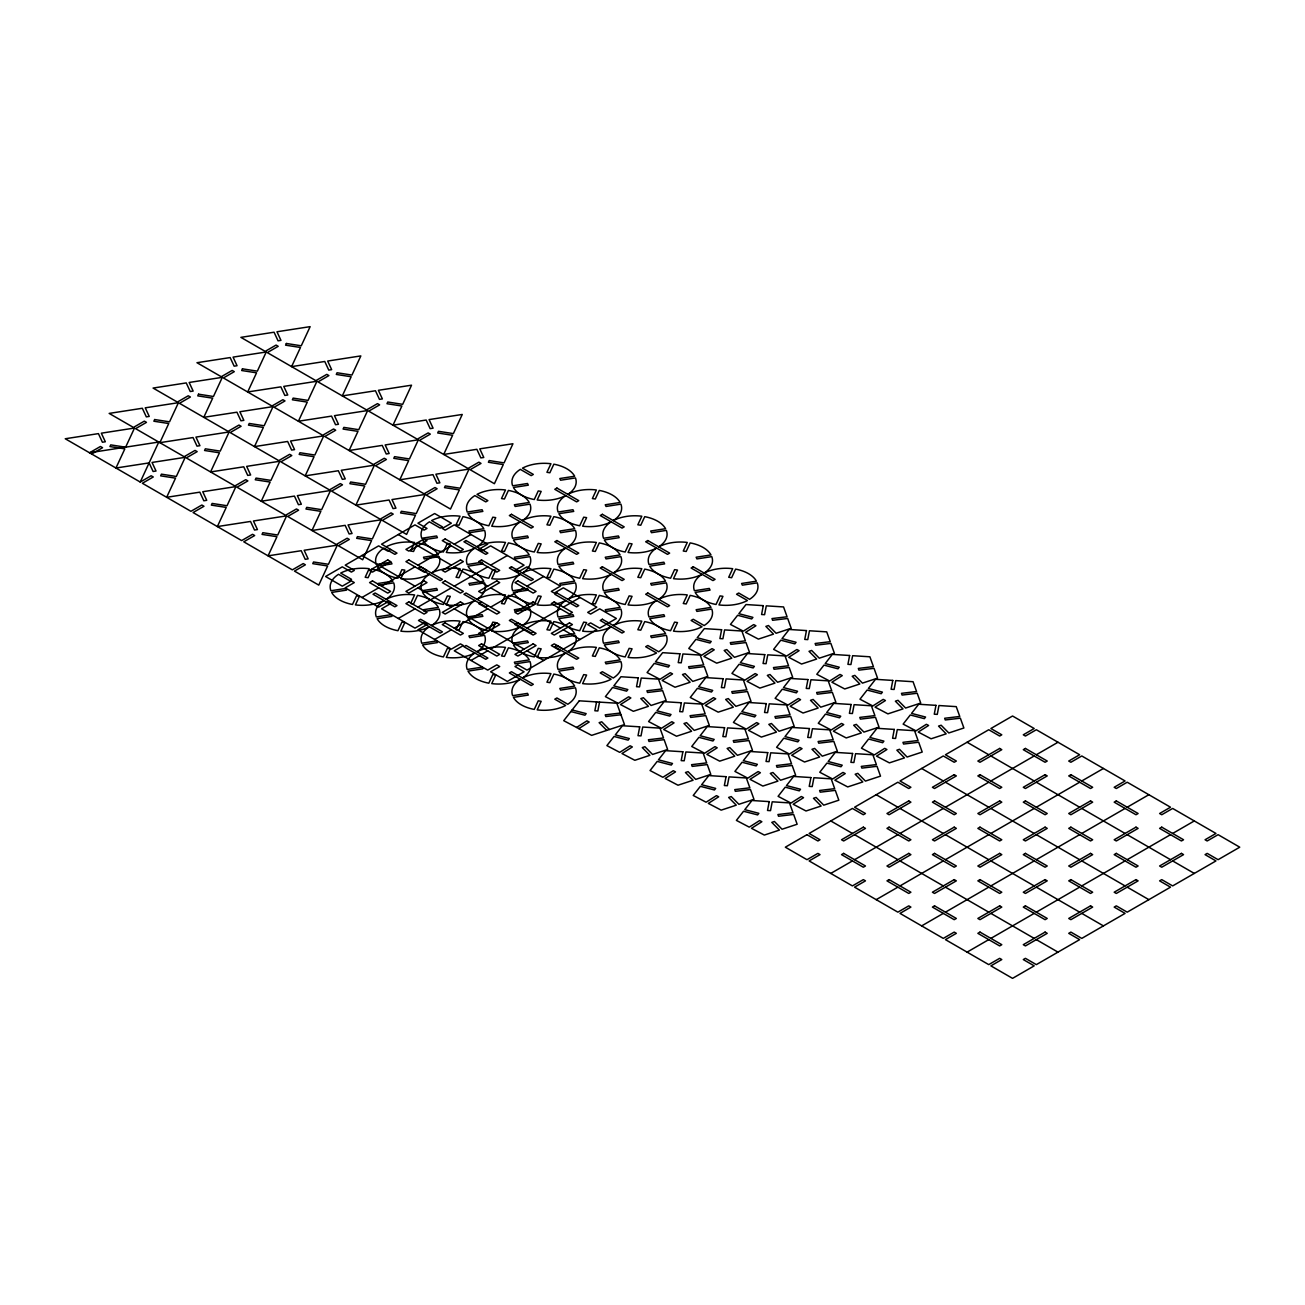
<?xml version="1.0" encoding="UTF-8"?>
<svg xmlns="http://www.w3.org/2000/svg" width="1305" height="1305" viewBox="0 0 1305 1305"><rect width="100%" height="100%" fill="white"/><g stroke="black" fill="none" stroke-linecap="round" stroke-linejoin="round"><path stroke-width="1.5" d="M596.548 701.911L594.852 710.768L597.853 710.964L599.55 702.106M140.239 482.051L151.135 475.754L153.272 476.977L142.376 483.274L190.938 511.315L201.851 505.019L203.988 506.258L193.075 512.555L241.637 540.596L252.55 534.3L254.687 535.523L243.774 541.82L292.336 569.861L303.249 563.564L305.386 564.804L294.473 571.101L318.763 585.113L327.653 565.962L312.76 563.662L313.543 561.982L328.436 564.282L337.326 545.131L304.147 550.27L308.143 558.866L305.223 559.323L301.227 550.71L268.063 555.848L276.954 536.698L262.044 534.398L262.827 532.701L277.737 535.017L286.611 515.867L253.447 520.989L257.444 529.585L254.524 530.042L250.527 521.445L217.364 526.567L226.238 507.417L211.345 505.117L212.128 503.436L227.021 505.736L235.911 486.586L202.748 491.724L206.728 500.321L203.825 500.777L199.828 492.164L166.649 497.303L175.539 478.152L160.646 475.852L161.428 474.155L176.322 476.472L185.212 457.321L152.049 462.443L156.029 471.04L153.109 471.497L149.129 462.9L115.949 468.022L124.84 448.871L109.946 446.571L110.729 444.891L125.623 447.191L134.513 428.04L101.333 433.178L105.33 441.775L102.41 442.232L98.43 433.619L65.25 438.757L140.239 482.051L158.77 442.036L89.507 452.753M576.582 727.44L586.956 720.849L589.191 722.024L578.8 728.614M89.539 452.77L100.436 446.473L102.573 447.713L91.676 454.01M390.652 549.421L387.748 551.118L378.646 545.865L345.221 565.163L354.308 570.416L351.388 572.096L342.302 566.843L325.581 576.5L342.302 586.157L351.388 580.904L354.308 582.585L345.221 587.837L378.646 607.151L387.748 601.899L390.652 603.579L381.566 608.831L415.006 628.129L424.092 622.893L427.012 624.573L417.926 629.809L451.351 649.123L460.453 643.871L463.357 645.551L454.271 650.803L487.711 670.101L496.797 664.865L499.717 666.545L490.631 671.798L507.351 681.438L524.072 671.798L514.969 666.545L517.889 664.865L526.975 670.101L560.416 650.803L551.33 645.551L554.25 643.871L563.336 649.123L596.776 629.809L587.69 624.573L590.594 622.893L599.696 628.129L616.4 618.472L599.696 608.831L590.594 614.068L587.69 612.388L596.776 607.151L563.336 587.837L554.25 593.09L551.33 591.41L560.416 586.157L526.975 566.843L517.889 572.096L514.969 570.416L524.072 565.163L490.631 545.865L481.545 551.118L478.625 549.421L487.711 544.185L454.271 524.871L445.184 530.124L442.265 528.443L451.351 523.191L434.647 513.534L417.926 523.191L427.012 528.443L424.092 530.124L415.006 524.871L381.566 544.185L396.997 553.124L394.86 554.348L383.98 548.067A32.136 18.547 0 0 0 376.329 564.51L391.19 562.21L391.973 563.891L377.112 566.191A32.136 18.547 0 0 0 397.943 578.229L401.924 569.649L404.844 570.106L400.863 578.686A32.136 18.547 0 0 0 429.345 574.298M361.942 597.494L378.646 587.837M381.566 586.157L415.006 566.843M417.926 565.163L451.351 545.865M454.271 544.185L470.991 534.528M398.286 618.472L415.006 608.831M417.926 607.151L451.351 587.837M454.271 586.157L487.711 566.843M490.631 565.163L507.351 555.522M481.545 601.899L478.625 603.579L496.797 614.068L499.717 612.388L466.048 593.008L463.911 594.248L485.754 606.825L487.891 605.585M434.647 639.466L451.351 629.809M454.271 628.129L487.711 608.831M490.631 607.151L524.072 587.837M526.975 586.157L543.696 576.5M470.991 660.461L487.711 650.803M490.631 649.123L524.072 629.809M526.975 628.129L560.416 608.831M563.336 607.151L580.056 597.494M533.337 631.832L531.2 633.056L509.342 620.479L511.478 619.255L522.359 625.535A32.136 18.547 0 0 1 550.938 621.147L546.942 629.728L549.862 630.185L553.842 621.604A32.136 18.547 0 0 1 574.673 633.643L559.812 635.943L560.595 637.639L575.456 635.339A32.136 18.547 0 0 1 567.806 651.766L578.768 658.063L576.631 659.286L554.788 646.725L556.925 645.486L567.806 651.766A32.136 18.547 0 0 1 596.369 647.378L592.388 655.975L595.308 656.415L599.289 647.835A32.136 18.547 0 0 1 620.12 659.89L605.259 662.19L606.042 663.87L620.903 661.57A32.136 18.547 0 0 1 613.252 678.013L602.372 671.716L600.235 672.956L611.115 679.236A32.136 18.547 0 0 1 582.634 683.624L586.614 675.044L583.694 674.603L579.714 683.184A32.136 18.547 0 0 1 558.883 671.129L573.743 668.829L572.96 667.149L558.1 669.449A32.136 18.547 0 0 1 565.75 653.006M830.779 873.42L852.426 860.925M854.563 859.685L897.873 834.678M900.01 833.455L943.303 808.448M945.44 807.224L988.75 782.217M990.887 780.977L1034.196 755.97M1036.333 754.747L1057.98 742.251M876.21 899.651L897.873 887.155M900.01 885.916L943.303 860.925M945.44 859.685L988.75 834.678M990.887 833.455L1034.196 808.448M1036.333 807.224L1079.643 782.217M1081.78 780.977L1103.426 768.482M921.656 925.898L943.303 913.386M945.44 912.162L988.75 887.155M990.887 885.916L1034.196 860.925M1036.333 859.685L1079.643 834.678M1081.78 833.455L1125.073 808.448M1127.21 807.224L1148.873 794.712M967.103 952.128L988.75 939.633M990.887 938.393L1034.196 913.386M1036.333 912.162L1079.643 887.155M1081.78 885.916L1125.073 860.925M1127.21 859.685L1170.52 834.678M1172.657 833.455L1194.303 820.943M620.332 713.036L605.226 714.846L605.846 716.543L620.952 714.749M572.112 709.953L586.173 713.623L584.934 715.205L570.872 711.551M967.103 742.251L988.75 754.747M990.887 755.97L1034.196 780.977M1036.333 782.217L1079.643 807.224M1081.78 808.448L1125.073 833.455M1127.21 834.678L1170.52 859.685M1172.657 860.925L1194.303 873.42M921.656 768.482L943.303 780.977M945.44 782.217L988.75 807.224M990.887 808.448L1034.196 833.455M1036.333 834.678L1079.643 859.685M1081.78 860.925L1125.073 885.916M1127.21 887.155L1148.873 899.651M876.21 794.712L897.873 807.224M900.01 808.448L943.303 833.455M945.44 834.678L988.75 859.685M990.887 860.925L1034.196 885.916M1036.333 887.155L1079.643 912.162M1081.78 913.386L1103.426 925.898M398.286 534.528L415.006 544.185M417.926 545.865L451.351 565.163M454.271 566.843L487.711 586.157M490.631 587.837L524.072 607.151M526.975 608.831L560.416 628.129M563.336 629.809L580.056 639.466M830.779 820.943L852.426 833.455M854.563 834.678L897.873 859.685M900.01 860.925L943.303 885.916M945.44 887.155L988.75 912.162M990.887 913.386L1034.196 938.393M1036.333 939.633L1057.98 952.128M361.942 555.522L378.646 565.163M381.566 566.843L415.006 586.157M417.926 587.837L451.351 607.151M454.271 608.831L487.711 628.129M490.631 629.809L524.072 649.123M526.975 650.803L543.696 660.461M609.37 729.528L601.736 721.796L599.109 722.66L606.76 730.392M386.035 599.305A32.136 18.547 0 0 0 393.686 582.862L378.825 585.162L378.042 583.482L392.919 581.182A32.136 18.547 0 0 0 372.088 569.127L368.092 577.707L365.188 577.267L369.168 568.686A32.136 18.547 0 0 0 340.687 573.074L351.567 579.355L349.43 580.595L338.55 574.298A32.136 18.547 0 0 0 330.899 590.741L345.76 588.441L346.543 590.121L331.666 592.421A32.136 18.547 0 0 0 352.497 604.476L356.493 595.896L359.397 596.336L355.417 604.916A32.136 18.547 0 0 0 383.898 600.528L394.86 606.825L396.997 605.585L375.155 593.008L373.018 594.248L383.898 600.528A32.136 18.547 0 0 0 376.329 616.971L391.19 614.671L391.973 616.368L377.112 618.668A32.136 18.547 0 0 0 397.943 630.707L401.924 622.126L404.844 622.583L400.863 631.163A32.136 18.547 0 0 0 429.345 626.759L440.307 633.056L442.444 631.832L420.601 619.255L418.465 620.479L429.345 626.759A32.136 18.547 0 0 0 421.776 643.218L436.637 640.918L437.42 642.598L422.559 644.898A32.136 18.547 0 0 0 443.39 656.937L447.37 648.357L450.29 648.813L446.31 657.394A32.136 18.547 0 0 0 474.792 653.006L463.911 646.725L466.048 645.486L487.891 658.063L485.754 659.286L474.873 653.006A32.136 18.547 0 0 0 467.223 669.449L482.083 667.149L482.866 668.829L468.006 671.129A32.136 18.547 0 0 0 488.82 683.184L492.817 674.603L495.721 675.044L491.74 683.624A32.136 18.547 0 0 0 520.222 679.236L509.342 672.956L511.478 671.716L533.337 684.293L531.2 685.533L520.32 679.253A32.136 18.547 0 0 0 512.653 695.679L527.53 693.379L528.297 695.076L513.436 697.376A32.136 18.547 0 0 0 534.267 709.414L538.247 700.834L541.167 701.291L537.187 709.871A32.136 18.547 0 0 0 565.669 705.467L554.788 699.186L556.925 697.963L567.806 704.243A32.136 18.547 0 0 0 575.456 687.8L560.595 690.1L559.812 688.42L574.673 686.12A32.136 18.547 0 0 0 553.842 674.081L549.862 682.662L546.942 682.205L550.938 673.625A32.136 18.547 0 0 0 522.457 678.013A32.136 18.547 0 0 0 530.009 661.57L515.149 663.87L514.366 662.19L529.243 659.89A32.136 18.547 0 0 0 508.412 647.835L504.431 656.415L501.512 655.975L505.492 647.378A32.136 18.547 0 0 0 477.01 651.782A32.136 18.547 0 0 0 484.579 635.339L469.718 637.639L468.935 635.943L483.796 633.643A32.136 18.547 0 0 0 462.965 621.604L458.985 630.185L456.065 629.728L460.045 621.147A32.136 18.547 0 0 0 431.564 625.535A32.136 18.547 0 0 0 439.132 609.092L424.272 611.393L423.489 609.712L438.35 607.412A32.136 18.547 0 0 0 417.518 595.374L413.538 603.954L410.618 603.497L414.599 594.917A32.136 18.547 0 0 0 386.117 599.305M386.117 546.844A32.136 18.547 0 0 1 414.599 542.44L410.618 551.02L413.538 551.477L417.518 542.896A32.136 18.547 0 0 1 438.35 554.935L423.489 557.235L424.272 558.932L439.132 556.631A32.136 18.547 0 0 1 431.482 573.058L442.444 579.355L440.307 580.595L418.465 568.018L420.601 566.778L431.482 573.058A32.136 18.547 0 0 1 460.045 568.686L456.065 577.267L458.985 577.707L462.965 569.127A32.136 18.547 0 0 1 483.796 581.182L468.935 583.482L469.718 585.162L484.579 582.862A32.136 18.547 0 0 1 476.929 599.305A32.136 18.547 0 0 1 505.492 594.917L501.512 603.497L504.431 603.954L508.412 595.374A32.136 18.547 0 0 1 529.243 607.412L514.366 609.712L515.149 611.393L530.009 609.092A32.136 18.547 0 0 1 522.359 625.535M474.792 600.528A32.136 18.547 0 0 1 446.31 604.916L450.29 596.336L447.37 595.896L443.39 604.476A32.136 18.547 0 0 1 422.559 592.421L437.42 590.121L436.637 588.441L421.776 590.741A32.136 18.547 0 0 1 429.427 574.298M520.222 626.759A32.136 18.547 0 0 1 491.74 631.163L495.721 622.583L492.817 622.126L488.82 630.707A32.136 18.547 0 0 1 468.006 618.668L482.866 616.368L482.083 614.671L467.223 616.971A32.136 18.547 0 0 1 474.873 600.545M565.669 653.006A32.136 18.547 0 0 1 537.187 657.394L541.167 648.813L538.247 648.357L534.267 656.937A32.136 18.547 0 0 1 513.436 644.898L528.297 642.598L527.53 640.918L512.653 643.218A32.136 18.547 0 0 1 520.32 626.775M474.792 548.067A32.136 18.547 0 0 1 446.31 552.455L450.29 543.875L447.37 543.418L443.39 551.999A32.136 18.547 0 0 1 422.559 539.96L437.42 537.66L436.637 535.964L421.776 538.264A32.136 18.547 0 0 1 429.427 521.837L440.307 528.117L442.444 526.877L431.564 520.597A32.136 18.547 0 0 1 460.045 516.209L456.065 524.789L458.985 525.246L462.965 516.666A32.136 18.547 0 0 1 483.796 528.704L468.935 531.005L469.718 532.685L484.579 530.385A32.136 18.547 0 0 1 476.929 546.828A32.136 18.547 0 0 1 505.492 542.44L501.512 551.02L504.431 551.477L508.412 542.896A32.136 18.547 0 0 1 529.243 554.935L514.366 557.235L515.149 558.932L530.009 556.631A32.136 18.547 0 0 1 522.359 573.058A32.136 18.547 0 0 1 550.938 568.686L546.942 577.267L549.862 577.707L553.842 569.127A32.136 18.547 0 0 1 574.673 581.182L559.812 583.482L560.595 585.162L575.456 582.862A32.136 18.547 0 0 1 567.806 599.305A32.136 18.547 0 0 1 596.369 594.917L592.388 603.497L595.308 603.954L599.289 595.374A32.136 18.547 0 0 1 620.12 607.412L605.259 609.712L606.042 611.393L620.903 609.092A32.136 18.547 0 0 1 613.252 625.535A32.136 18.547 0 0 1 641.815 621.147L637.835 629.728L640.755 630.185L644.735 621.604A32.136 18.547 0 0 1 665.566 633.643L650.689 635.943L651.472 637.639L666.349 635.339A32.136 18.547 0 0 1 658.682 651.766L647.802 645.486L645.665 646.725L656.546 653.006A32.136 18.547 0 0 1 628.064 657.394L632.06 648.813L629.141 648.357L625.16 656.937A32.136 18.547 0 0 1 604.329 644.898L619.19 642.598L618.407 640.918L603.546 643.218A32.136 18.547 0 0 1 611.197 626.775A32.136 18.547 0 0 1 582.634 631.163L586.614 622.583L583.694 622.126L579.714 630.707A32.136 18.547 0 0 1 558.883 618.668L573.743 616.368L572.96 614.671L558.1 616.971A32.136 18.547 0 0 1 565.75 600.545M520.222 574.298A32.136 18.547 0 0 1 491.74 578.686L495.721 570.106L492.817 569.649L488.82 578.229A32.136 18.547 0 0 1 468.006 566.191L482.866 563.891L482.083 562.21L467.223 564.51A32.136 18.547 0 0 1 474.873 548.067M565.669 600.528A32.136 18.547 0 0 1 537.187 604.916L541.167 596.336L538.247 595.896L534.267 604.476A32.136 18.547 0 0 1 513.436 592.421L528.297 590.121L527.53 588.441L512.653 590.741A32.136 18.547 0 0 1 520.32 574.298M520.222 521.821A32.136 18.547 0 0 1 491.74 526.209L495.721 517.628L492.817 517.188L488.82 525.768A32.136 18.547 0 0 1 468.006 513.713L482.866 511.413L482.083 509.733L467.223 512.033A32.136 18.547 0 0 1 474.873 495.59L485.754 501.887L487.891 500.647L477.01 494.367A32.136 18.547 0 0 1 505.492 489.979L501.512 498.559L504.431 498.999L508.412 490.419A32.136 18.547 0 0 1 529.243 502.474L514.366 504.774L515.149 506.454L530.009 504.154A32.136 18.547 0 0 1 522.359 520.597A32.136 18.547 0 0 1 550.938 516.209L546.942 524.789L549.862 525.246L553.842 516.666A32.136 18.547 0 0 1 574.673 528.704L559.812 531.005L560.595 532.685L575.456 530.385A32.136 18.547 0 0 1 567.806 546.828A32.136 18.547 0 0 1 596.369 542.44L592.388 551.02L595.308 551.477L599.289 542.896A32.136 18.547 0 0 1 620.12 554.935L605.259 557.235L606.042 558.932L620.903 556.631A32.136 18.547 0 0 1 613.252 573.058A32.136 18.547 0 0 1 641.815 568.686L637.835 577.267L640.755 577.707L644.735 569.127A32.136 18.547 0 0 1 665.566 581.182L650.689 583.482L651.472 585.162L666.349 582.862A32.136 18.547 0 0 1 658.682 599.305M565.669 548.067A32.136 18.547 0 0 1 537.187 552.455L541.167 543.875L538.247 543.418L534.267 551.999A32.136 18.547 0 0 1 513.436 539.96L528.297 537.66L527.53 535.964L512.653 538.264A32.136 18.547 0 0 1 520.32 521.837M611.115 574.298A32.136 18.547 0 0 1 582.634 578.686L586.614 570.106L583.694 569.649L579.714 578.229A32.136 18.547 0 0 1 558.883 566.191L573.743 563.891L572.96 562.21L558.1 564.51A32.136 18.547 0 0 1 565.75 548.067M611.197 574.298A32.136 18.547 0 0 0 603.546 590.741L618.407 588.441L619.19 590.121L604.329 592.421A32.136 18.547 0 0 0 625.16 604.476L629.141 595.896L632.06 596.336L628.064 604.916A32.136 18.547 0 0 0 656.546 600.528A32.136 18.547 0 0 0 648.993 616.971L663.854 614.671L664.637 616.368L649.76 618.668A32.136 18.547 0 0 0 670.591 630.707L674.571 622.126L677.491 622.583L673.51 631.163A32.136 18.547 0 0 0 701.992 626.759L691.112 620.479L693.249 619.255L704.129 625.535A32.136 18.547 0 0 0 711.78 609.092L696.919 611.393L696.136 609.712L710.997 607.412A32.136 18.547 0 0 0 690.166 595.374L686.185 603.954L683.265 603.497L687.262 594.917A32.136 18.547 0 0 0 658.78 599.305M565.669 495.59A32.136 18.547 0 0 1 537.187 499.978L541.167 491.398L538.247 490.941L534.267 499.521A32.136 18.547 0 0 1 513.436 487.483L528.297 485.183L527.53 483.502L512.653 485.803A32.136 18.547 0 0 1 520.32 469.36L531.2 475.64L533.337 474.416L522.457 468.136A32.136 18.547 0 0 1 550.938 463.732L546.942 472.312L549.862 472.769L553.842 464.189A32.136 18.547 0 0 1 574.673 476.227L559.812 478.527L560.595 480.224L575.456 477.924A32.136 18.547 0 0 1 567.806 494.35A32.136 18.547 0 0 1 596.369 489.979L592.388 498.559L595.308 498.999L599.289 490.419A32.136 18.547 0 0 1 620.12 502.474L605.259 504.774L606.042 506.454L620.903 504.154A32.136 18.547 0 0 1 613.252 520.597A32.136 18.547 0 0 1 641.815 516.209L637.835 524.789L640.755 525.246L644.735 516.666A32.136 18.547 0 0 1 665.566 528.704L650.689 531.005L651.472 532.685L666.349 530.385A32.136 18.547 0 0 1 658.682 546.828M565.75 495.59A32.136 18.547 0 0 0 558.1 512.033L572.96 509.733L573.743 511.413L558.883 513.713A32.136 18.547 0 0 0 579.714 525.768L583.694 517.188L586.614 517.628L582.634 526.209A32.136 18.547 0 0 0 611.115 521.821A32.136 18.547 0 0 0 603.546 538.264L618.407 535.964L619.19 537.66L604.329 539.96A32.136 18.547 0 0 0 625.16 551.999L629.141 543.418L632.06 543.875L628.064 552.455A32.136 18.547 0 0 0 656.546 548.067A32.136 18.547 0 0 0 648.993 564.51L663.854 562.21L664.637 563.891L649.76 566.191A32.136 18.547 0 0 0 670.591 578.229L674.571 569.649L677.491 570.106L673.51 578.686A32.136 18.547 0 0 0 701.992 574.298M704.129 573.058A32.136 18.547 0 0 0 711.78 556.631L696.919 558.932L696.136 557.235L710.997 554.935A32.136 18.547 0 0 0 690.166 542.896L686.185 551.477L683.265 551.02L687.262 542.44A32.136 18.547 0 0 0 658.78 546.844M702.074 574.298A32.136 18.547 0 0 0 694.423 590.741L709.284 588.441L710.067 590.121L695.206 592.421A32.136 18.547 0 0 0 716.037 604.476L720.017 595.896L722.937 596.336L718.957 604.916A32.136 18.547 0 0 0 747.439 600.528L736.558 594.248L738.695 593.008L749.576 599.305A32.136 18.547 0 0 0 757.226 582.862L742.366 585.162L741.583 583.482L756.443 581.182A32.136 18.547 0 0 0 735.612 569.127L731.632 577.707L728.712 577.267L732.692 568.686A32.136 18.547 0 0 0 704.211 573.074M638.227 677.85L636.53 686.707L639.532 686.887L641.228 678.045L658.503 679.138L662.026 688.975L646.921 690.769L647.525 692.482L662.63 690.671L666.154 700.491L651.065 705.467L643.414 697.735L640.804 698.599L648.438 706.331L633.349 711.307L620.495 704.553L630.87 697.963L628.635 696.788L618.26 703.379L605.406 696.625L612.567 687.474L626.612 691.144L627.852 689.562L613.807 685.892L620.952 676.74L638.227 677.85M639.711 726.836L638.014 735.694L641.016 735.889L642.713 727.032L659.987 728.141L663.511 737.961L648.406 739.756L649.009 741.468L664.115 739.658L667.638 749.494L652.549 754.453L644.898 746.721L642.288 747.586L649.923 755.318L634.834 760.293L621.979 753.54L632.354 746.949L630.119 745.775L619.745 752.365L606.89 745.612L614.051 736.477L628.097 740.131L629.336 738.548L615.291 734.878L622.436 725.743L639.711 726.836M679.905 653.789L678.225 662.63L681.226 662.826L682.907 653.968L700.181 655.077L703.705 664.898L688.6 666.708L689.219 668.421L704.325 666.61L707.848 676.43L692.743 681.406L685.109 673.674L682.482 674.538L690.117 682.27L675.028 687.229L662.173 680.476L672.564 673.902L670.33 672.727L659.939 679.318L647.084 672.564L654.245 663.413L668.307 667.083L669.547 665.485L655.485 661.831L662.646 652.679L679.905 653.789M681.389 702.775L679.709 711.617L682.711 711.812L684.391 702.971L701.666 704.064L705.189 713.884L690.084 715.695L690.704 717.407L705.809 715.597L709.333 725.417L694.227 730.392L686.593 722.66L683.967 723.525L691.601 731.257L676.512 736.232L663.658 729.479L674.049 722.888L671.814 721.714L661.423 728.304L648.585 721.551L655.73 712.4L669.791 716.07L671.031 714.488L656.97 710.817L664.131 701.666L681.389 702.775M682.874 751.762L681.194 760.619L684.195 760.799L685.875 751.957L703.15 753.05L706.674 762.887L691.568 764.681L692.188 766.394L707.294 764.583L710.817 774.42L695.712 779.379L688.078 771.647L685.451 772.511L693.086 780.243L677.996 785.219L665.142 778.465L675.533 771.875L673.298 770.7L662.907 777.291L650.069 770.537L657.214 761.402L671.276 765.056L672.515 763.474L658.454 759.804L665.615 750.669L682.874 751.762M721.6 629.711L719.903 638.569L722.905 638.765L724.601 629.907L741.876 631.016L745.4 640.837L730.294 642.647L730.898 644.344L746.003 642.549L749.527 652.37L734.438 657.328L726.787 649.596L724.161 650.461L731.811 658.193L716.706 663.168L703.868 656.415L714.243 649.825L712.008 648.65L701.633 655.24L688.779 648.487L695.924 639.352L709.985 643.006L711.225 641.424L697.18 637.754L704.325 628.619L721.6 629.711M723.084 678.714L721.388 687.556L724.389 687.751L726.086 678.894L743.361 680.003L746.884 689.823L731.779 691.634L732.382 693.33L747.488 691.536L751.011 701.356L735.922 706.331L728.272 698.583L725.645 699.447L733.296 707.196L718.19 712.155L705.352 705.401L715.727 698.827L713.492 697.653L703.118 704.227L690.263 697.474L697.408 688.339L711.47 692.009L712.709 690.41L698.664 686.756L705.809 677.605L723.084 678.714M724.569 727.701L722.872 736.542L725.874 736.738L727.57 727.896L744.845 728.989L748.369 738.809L733.263 740.62L733.867 742.333L748.972 740.522L752.496 750.342L737.407 755.318L729.756 747.586L727.13 748.45L734.78 756.182L719.691 761.158L706.837 754.404L717.212 747.814L714.977 746.639L704.602 753.23L691.748 746.476L698.893 737.325L712.954 740.995L714.194 739.397L700.149 735.743L707.294 726.591L724.569 727.701M726.053 776.687L724.357 785.545L727.358 785.724L729.055 776.883L746.33 777.976L749.853 787.812L734.748 789.607L735.351 791.319L750.457 789.509L753.98 799.345L738.891 804.304L731.24 796.572L728.63 797.437L736.265 805.169L721.176 810.144L708.321 803.391L718.696 796.8L716.461 795.626L706.087 802.216L693.232 795.463L700.377 786.311L714.439 789.982L715.678 788.399L701.633 784.729L708.778 775.594L726.053 776.687M763.278 605.65L761.582 614.508L764.583 614.688L766.28 605.846L783.555 606.939L787.078 616.776L771.973 618.57L772.593 620.283L787.682 618.472L791.205 628.292L776.116 633.268L768.482 625.535L765.856 626.4L773.49 634.132L758.401 639.107L745.547 632.354L755.921 625.764L753.686 624.589L743.312 631.18L730.457 624.426L737.619 615.275L751.664 618.945L752.92 617.363L738.858 613.693L746.003 604.541L763.278 605.65M764.763 654.637L763.066 663.495L766.068 663.69L767.764 654.833L785.039 655.942L788.563 665.762L773.457 667.556L774.077 669.269L789.166 667.459L792.69 677.295L777.601 682.254L769.966 674.522L767.34 675.386L774.974 683.119L759.885 688.094L747.031 681.341L757.406 674.75L755.187 673.576L744.796 680.166L731.942 673.413L739.103 664.278L753.148 667.932L754.404 666.349L740.343 662.679L747.488 653.544L764.763 654.637M766.247 703.623L764.551 712.481L767.552 712.677L769.249 703.819L786.524 704.928L790.047 714.749L774.942 716.559L775.562 718.256L790.667 716.461L794.174 726.281L779.085 731.257L771.451 723.508L768.824 724.373L776.459 732.121L761.37 737.08L748.515 730.327L758.89 723.753L756.672 722.578L746.281 729.152L733.426 722.399L740.588 713.264L754.633 716.934L755.889 715.336L741.827 711.665L748.972 702.53L766.247 703.623M767.731 752.626L766.035 761.468L769.037 761.663L770.733 752.806L788.008 753.915L791.531 763.735L776.426 765.546L777.046 767.258L792.151 765.448L795.659 775.268L780.569 780.243L772.935 772.511L770.309 773.376L777.943 781.108L762.854 786.067L750 779.33L760.391 772.739L758.156 771.565L747.765 778.155L734.911 771.402L742.072 762.25L756.133 765.921L757.373 764.322L743.312 760.668L750.457 751.517L767.731 752.626M769.216 801.613L767.519 810.47L770.521 810.65L772.217 801.808L789.492 802.901L793.016 812.721L777.911 814.532L778.53 816.245L793.636 814.434L797.143 824.254L782.054 829.23L774.42 821.498L771.793 822.362L779.428 830.094L764.339 835.07L751.484 828.316L761.875 821.726L759.641 820.551L749.249 827.142L736.395 820.388L743.556 811.237L757.618 814.907L758.858 813.325L744.796 809.655L751.957 800.503L769.216 801.613M806.457 630.576L804.761 639.417L807.762 639.613L809.459 630.772L826.718 631.865L830.241 641.685L815.136 643.496L815.755 645.208L830.861 643.398L834.384 653.218L819.279 658.193L811.645 650.461L809.018 651.326L816.669 659.058L801.564 664.033L788.709 657.28L799.1 650.689L796.866 649.515L786.491 656.105L773.637 649.352L780.782 640.2L794.843 643.871L796.083 642.288L782.021 638.618L789.182 629.467L806.457 630.576M807.942 679.562L806.245 688.42L809.247 688.6L810.943 679.758L828.202 680.851L831.725 690.688L816.636 692.482L817.24 694.195L832.345 692.384L835.869 702.221L820.763 707.179L813.129 699.447L810.503 700.312L818.153 708.044L803.048 713.019L790.194 706.266L800.585 699.676L798.35 698.501L787.975 705.092L775.121 698.338L782.266 689.203L796.327 692.857L797.567 691.275L783.506 687.605L790.667 678.47L807.942 679.562M809.426 728.549L807.73 737.407L810.731 737.602L812.428 728.745L829.686 729.854L833.21 739.674L818.121 741.485L818.724 743.181L833.83 741.387L837.353 751.207L822.264 756.166L814.614 748.434L811.987 749.298L819.638 757.03L804.533 762.006L791.695 755.252L802.069 748.662L799.835 747.488L789.46 754.078L776.606 747.325L783.75 738.19L797.812 741.844L799.052 740.261L784.99 736.591L792.151 727.456L809.426 728.549M810.911 777.552L809.214 786.393L812.216 786.589L813.912 777.731L831.187 778.84L834.694 788.66L819.605 790.471L820.209 792.168L835.314 790.373L838.838 800.193L823.749 805.169L816.098 797.437L813.472 798.285L821.122 806.033L806.017 810.992L793.179 804.239L803.554 797.665L801.319 796.49L790.944 803.064L778.09 796.327L785.235 787.176L799.296 790.846L800.536 789.248L786.475 785.594L793.636 776.442L810.911 777.552M849.62 655.501L847.924 664.343L850.925 664.539L852.622 655.697L869.897 656.79L873.42 666.61L858.315 668.421L858.918 670.134L874.024 668.323L877.547 678.143L862.458 683.119L854.808 675.386L852.198 676.251L859.832 683.983L844.743 688.958L831.889 682.205L842.263 675.615L840.029 674.44L829.654 681.031L816.8 674.277L823.961 665.126L838.006 668.796L839.246 667.198L825.2 663.544L832.345 654.392L849.62 655.501M851.105 704.488L849.408 713.346L852.41 713.525L854.106 704.684L871.381 705.777L874.905 715.613L859.799 717.407L860.403 719.12L875.508 717.31L879.032 727.13L863.943 732.105L856.308 724.373L853.682 725.237L861.316 732.97L846.227 737.945L833.373 731.192L843.748 724.601L841.513 723.427L831.138 730.017L818.284 723.264L825.445 714.112L839.49 717.783L840.746 716.2L826.685 712.53L833.83 703.379L851.105 704.488M852.589 753.474L850.893 762.332L853.894 762.528L855.591 753.67L872.866 754.779L876.389 764.6L861.284 766.394L861.887 768.107L876.993 766.296L880.516 776.132L865.427 781.091L857.793 773.359L855.167 774.224L862.801 781.956L847.712 786.931L834.857 780.178L845.232 773.588L842.997 772.413L832.623 779.003L819.768 772.25L826.93 763.115L840.975 766.769L842.231 765.187L828.169 761.516L835.314 752.381L852.589 753.474M892.783 680.427L891.103 689.268L894.104 689.464L895.785 680.606L913.06 681.716L916.583 691.536L901.478 693.347L902.098 695.059L917.203 693.249L920.726 703.069L905.621 708.044L897.987 700.312L895.361 701.177L902.995 708.909L887.906 713.868L875.051 707.114L885.442 700.54L883.208 699.366L872.817 705.956L859.979 699.203L867.124 690.051L881.185 693.722L882.425 692.123L868.363 688.469L875.525 679.318L892.783 680.427M894.268 729.413L892.587 738.271L895.589 738.451L897.285 729.609L914.544 730.702L918.067 740.522L902.962 742.333L903.582 744.046L918.687 742.235L922.211 752.055L907.106 757.03L899.471 749.298L896.845 750.163L904.479 757.895L889.39 762.87L876.536 756.117L886.927 749.527L884.692 748.352L874.301 754.943L861.463 748.189L868.608 739.038L882.669 742.708L883.909 741.126L869.848 737.456L877.009 728.304L894.268 729.413M935.962 705.352L934.266 714.194L937.267 714.39L938.964 705.532L956.239 706.641L959.762 716.461L944.657 718.272L945.26 719.969L960.366 718.174L963.889 727.994L948.8 732.97L941.15 725.237L938.54 726.086L946.174 733.834L931.085 738.793L918.231 732.04L928.605 725.466L926.371 724.291L915.996 730.865L903.142 724.112L910.286 714.977L924.348 718.647L925.588 717.049L911.543 713.395L918.687 704.243L935.962 705.352M154.643 419.541L153.859 421.221L168.753 423.521L159.863 442.672L193.042 437.55L197.022 446.147L199.942 445.69L195.946 437.093L229.125 431.955L220.235 451.122L205.342 448.806L204.559 450.486L219.452 452.802L210.562 471.953L243.741 466.815L247.722 475.412L250.642 474.971L246.661 466.374L279.825 461.236L270.934 480.387L256.041 478.087L255.258 479.767L270.151 482.067L261.261 501.218L294.441 496.096L298.437 504.692L301.341 504.236L297.361 495.639L330.524 490.501L321.634 509.668L306.74 507.351L305.957 509.032L320.851 511.348L311.977 530.499L345.14 525.36L349.136 533.973L352.056 533.517L348.06 524.92L381.223 519.782L372.349 538.932L357.44 536.632L356.656 538.312L371.566 540.613L362.676 559.763L338.387 545.751L349.3 539.454L347.163 538.215L336.25 544.511L287.687 516.47L298.6 510.173L296.463 508.95L285.55 515.247L236.988 487.205L247.885 480.909L245.748 479.669L234.851 485.966L186.289 457.925L197.185 451.628L195.049 450.404L184.152 456.701L135.573 428.66L146.486 422.363L144.349 421.124L133.436 427.42L109.163 413.408L142.327 408.269L146.323 416.866L149.243 416.425L145.247 407.829L178.426 402.69L169.536 421.841L154.643 419.541M198.539 394.192L197.756 395.872L212.666 398.172L203.776 417.323L236.939 412.201L240.936 420.797L243.856 420.341L239.859 411.744L273.039 406.605L264.148 425.756L249.239 423.456L248.472 425.136L263.365 427.453L254.475 446.604L287.638 441.465L291.635 450.062L294.555 449.621L290.558 441.008L323.738 435.886L314.848 455.037L299.954 452.737L299.171 454.417L314.065 456.717L305.174 475.868L338.354 470.746L342.334 479.343L345.254 478.886L341.274 470.289L374.437 465.151L365.547 484.302L350.654 482.002L349.87 483.682L364.764 485.998L355.874 505.149L389.053 500.011L393.05 508.607L395.953 508.167L391.973 499.554L425.136 494.432L416.246 513.583L401.353 511.283L400.57 512.963L415.463 515.263L406.589 534.414L382.3 520.401L393.213 514.105L391.076 512.865L380.163 519.162L331.601 491.12L342.497 484.824L340.36 483.6L329.464 489.897L280.901 461.856L291.798 455.559L289.661 454.319L278.764 460.616L230.186 432.575L241.099 426.278L238.962 425.055L228.049 431.351L179.486 403.31L190.4 397.014L188.263 395.774L177.35 402.07L153.077 388.058L186.24 382.92L190.236 391.516L193.156 391.076L189.16 382.463L222.323 377.341L213.449 396.492L198.539 394.192M242.453 368.842L241.67 370.522L256.563 372.822L247.689 391.973L280.852 386.851L284.849 395.448L287.769 394.991L283.772 386.394L316.936 381.256L308.062 400.407L293.152 398.107L292.369 399.787L307.279 402.103L298.388 421.254L331.552 416.116L335.548 424.712L338.468 424.272L334.471 415.659L367.651 410.537L358.761 429.688L343.851 427.388L343.084 429.068L357.978 431.368L349.088 450.519L382.251 445.397L386.247 453.993L389.167 453.536L385.171 444.94L418.35 439.801L409.46 458.952L394.567 456.652L393.784 458.332L408.677 460.649L399.787 479.8L432.966 474.661L436.947 483.258L439.867 482.817L435.886 474.204L469.05 469.082L460.159 488.233L445.266 485.933L444.483 487.613L459.376 489.913L450.486 509.064L426.213 495.052L437.11 488.755L434.973 487.515L424.076 493.812L375.514 465.771L386.411 459.474L384.274 458.251L373.377 464.547L324.798 436.506L335.711 430.21L333.574 428.97L322.661 435.266L274.099 407.225L285.012 400.929L282.875 399.705L271.962 406.002L223.4 377.961L234.296 371.664L232.176 370.424L221.263 376.721L196.973 362.708L230.153 357.57L234.15 366.167L237.053 365.726L233.073 357.113L266.236 351.991L257.346 371.142L242.453 368.842M286.366 343.476L285.583 345.173L300.476 347.473L291.586 366.623L324.766 361.485L328.762 370.098L331.666 369.641L327.685 361.045L360.849 355.906L351.959 375.057L337.065 372.757L336.282 374.437L351.175 376.754L342.302 395.904L375.465 390.766L379.461 399.363L382.381 398.922L378.385 390.309L411.548 385.187L402.674 404.338L387.764 402.022L386.981 403.718L401.891 406.018L393.001 425.169L426.164 420.031L430.161 428.644L433.081 428.187L429.084 419.59L462.264 414.452L453.373 433.603L438.464 431.303L437.697 432.983L452.59 435.299L443.7 454.45L476.863 449.312L480.86 457.908L483.78 457.468L479.783 448.855L512.963 443.733L504.073 462.884L489.179 460.567L488.396 462.264L503.29 464.564L494.399 483.715L470.126 469.702L481.023 463.406L478.886 462.166L467.989 468.462L419.411 440.421L430.324 434.125L428.187 432.901L417.274 439.198L368.711 411.157L379.625 404.86L377.488 403.62L366.575 409.917L318.012 381.876L328.909 375.579L326.788 374.356L315.875 380.636L267.313 352.611L278.21 346.314L276.073 345.075L265.176 351.371L240.887 337.359L274.066 332.22L278.047 340.817L280.967 340.377L276.97 331.764L310.15 326.642L301.259 345.792L286.366 343.476M579.273 700.818L563.727 720.686L591.654 735.368L624.475 724.569L616.808 703.216L579.273 700.818M387.748 559.927L369.56 570.416L372.48 572.096L390.652 561.607L387.748 559.927M424.092 538.932L405.92 549.421L408.84 551.118L427.012 540.613L424.092 538.932M372.48 580.904L369.56 582.585L387.748 593.09L390.652 591.41L372.48 580.904M408.84 559.927L405.92 561.607L424.092 572.096L427.012 570.416L408.84 559.927M445.184 538.932L442.265 540.613L460.453 551.118L463.357 549.421L445.184 538.932M466.048 540.547L463.911 541.771L485.754 554.348L487.891 553.124L466.048 540.547M511.478 514.317L509.342 515.54L531.2 528.117L533.337 526.877L511.478 514.317M556.925 488.07L554.788 489.31L576.631 501.887L578.768 500.647L556.925 488.07M424.092 580.904L405.92 591.41L408.84 593.09L427.012 582.585L424.092 580.904M460.453 559.927L442.265 570.416L445.184 572.096L463.357 561.607L460.453 559.927M408.84 601.899L405.92 603.579L424.092 614.068L427.012 612.388L408.84 601.899M445.184 580.904L442.265 582.585L460.453 593.09L463.357 591.41L445.184 580.904M481.545 559.927L478.625 561.607L496.797 572.096L499.717 570.416L481.545 559.927M511.478 566.778L509.342 568.018L531.2 580.595L533.337 579.355L511.478 566.778M556.925 540.547L554.788 541.771L576.631 554.348L578.768 553.124L556.925 540.547M602.372 514.317L600.235 515.54L622.077 528.117L624.214 526.877L602.372 514.317M460.453 601.899L442.265 612.388L445.184 614.068L463.357 603.579L460.453 601.899M496.797 580.904L478.625 591.41L481.545 593.09L499.717 582.585L496.797 580.904M445.184 622.893L442.265 624.573L460.453 635.062L463.357 633.382L445.184 622.893M517.889 580.904L514.969 582.585L533.158 593.09L536.078 591.41L517.889 580.904M496.797 622.893L478.625 633.382L481.545 635.062L499.717 624.573L496.797 622.893M533.158 601.899L514.969 612.388L517.889 614.068L536.078 603.579L533.158 601.899M556.925 593.008L554.788 594.248L576.631 606.825L578.768 605.585L556.925 593.008M602.372 566.778L600.235 568.018L622.077 580.595L624.214 579.355L602.372 566.778M647.802 540.547L645.665 541.771L667.524 554.348L669.661 553.124L647.802 540.547M481.545 643.871L478.625 645.551L496.797 656.056L499.717 654.36L481.545 643.871M517.889 622.893L514.969 624.573L533.158 635.062L536.078 633.382L517.889 622.893M554.25 601.899L551.33 603.579L569.502 614.068L572.422 612.388L554.25 601.899M533.158 643.871L514.969 654.36L517.889 656.056L536.078 645.551L533.158 643.871M569.502 622.893L551.33 633.382L554.25 635.062L572.422 624.573L569.502 622.893M602.372 619.255L600.235 620.479L622.077 633.056L624.214 631.832L602.372 619.255M647.802 593.008L645.665 594.248L667.524 606.825L669.661 605.585L647.802 593.008M693.249 566.778L691.112 568.018L712.954 580.595L715.091 579.355L693.249 566.778M806.979 834.678L785.333 847.19L806.979 859.685L817.892 853.388L820.029 854.628L809.116 860.925L852.426 885.916L863.339 879.619L865.476 880.859L854.563 887.155L897.873 912.162L908.769 905.866L910.906 907.089L900.01 913.386L943.303 938.393L954.216 932.096L956.353 933.336L945.44 939.633L988.75 964.623L999.663 958.327L1001.8 959.567L990.887 965.863L1012.55 978.359L1034.196 965.863L1023.283 959.567L1025.42 958.327L1036.333 964.623L1079.643 939.633L1068.73 933.336L1070.867 932.096L1081.78 938.393L1125.073 913.386L1114.176 907.089L1116.313 905.866L1127.21 912.162L1170.52 887.155L1159.607 880.859L1161.744 879.619L1172.657 885.916L1215.966 860.925L1205.053 854.628L1207.19 853.388L1218.103 859.685L1239.75 847.19L1218.103 834.678L1207.19 840.975L1205.053 839.751L1215.966 833.455L1172.657 808.448L1161.744 814.744L1159.607 813.504L1170.52 807.224L1127.21 782.217L1116.313 788.514L1114.176 787.274L1125.073 780.977L1081.78 755.97L1070.867 762.267L1068.73 761.043L1079.643 754.747L1036.333 729.74L1025.42 736.036L1023.283 734.813L1034.196 728.516L1012.55 716.005L990.887 728.516L1001.8 734.813L999.663 736.036L988.75 729.74L945.44 754.747L956.353 761.043L954.216 762.267L943.303 755.97L900.01 780.977L910.906 787.274L908.769 788.514L897.873 782.217L854.563 807.224L865.476 813.504L863.339 814.744L852.426 808.448L809.116 833.455L820.029 839.751L817.892 840.975L806.979 834.678M863.339 827.158L841.529 839.751L843.65 840.975L865.476 828.381L863.339 827.158M908.769 800.927L886.96 813.504L889.096 814.744L910.906 802.151L908.769 800.927M954.216 774.681L932.406 787.274L934.543 788.514L956.353 775.92L954.216 774.681M999.663 748.45L977.853 761.043L979.99 762.267L1001.8 749.674L999.663 748.45M843.65 853.388L841.529 854.628L863.339 867.221L865.476 865.982L843.65 853.388M889.096 827.158L886.96 828.381L908.769 840.975L910.906 839.751L889.096 827.158M934.543 800.927L932.406 802.151L954.216 814.744L956.353 813.504L934.543 800.927M979.99 774.681L977.853 775.92L999.663 788.514L1001.8 787.274L979.99 774.681M1025.42 748.45L1023.283 749.674L1045.093 762.267L1047.23 761.043L1025.42 748.45M908.769 853.388L886.96 865.982L889.096 867.221L910.906 854.628L908.769 853.388M954.216 827.158L932.406 839.751L934.543 840.975L956.353 828.381L954.216 827.158M999.663 800.927L977.853 813.504L979.99 814.744L1001.8 802.151L999.663 800.927M1045.093 774.681L1023.283 787.274L1025.42 788.514L1047.23 775.92L1045.093 774.681M889.096 879.619L886.96 880.859L908.769 893.452L910.906 892.212L889.096 879.619M934.543 853.388L932.406 854.628L954.216 867.221L956.353 865.982L934.543 853.388M979.99 827.158L977.853 828.381L999.663 840.975L1001.8 839.751L979.99 827.158M1025.42 800.927L1023.283 802.151L1045.093 814.744L1047.23 813.504L1025.42 800.927M1070.867 774.681L1068.73 775.92L1090.54 788.514L1092.677 787.274L1070.867 774.681M954.216 879.619L932.406 892.212L934.543 893.452L956.353 880.859L954.216 879.619M999.663 853.388L977.853 865.982L979.99 867.221L1001.8 854.628L999.663 853.388M1045.093 827.158L1023.283 839.751L1025.42 840.975L1047.23 828.381L1045.093 827.158M1090.54 800.927L1068.73 813.504L1070.867 814.744L1092.677 802.151L1090.54 800.927M934.543 905.866L932.406 907.089L954.216 919.682L956.353 918.459L934.543 905.866M979.99 879.619L977.853 880.859L999.663 893.452L1001.8 892.212L979.99 879.619M1025.42 853.388L1023.283 854.628L1045.093 867.221L1047.23 865.982L1025.42 853.388M1070.867 827.158L1068.73 828.381L1090.54 840.975L1092.677 839.751L1070.867 827.158M1116.313 800.927L1114.176 802.151L1135.986 814.744L1138.123 813.504L1116.313 800.927M999.663 905.866L977.853 918.459L979.99 919.682L1001.8 907.089L999.663 905.866M1045.093 879.619L1023.283 892.212L1025.42 893.452L1047.23 880.859L1045.093 879.619M1090.54 853.388L1068.73 865.982L1070.867 867.221L1092.677 854.628L1090.54 853.388M1135.986 827.158L1114.176 839.751L1116.313 840.975L1138.123 828.381L1135.986 827.158M979.99 932.096L977.853 933.336L999.663 945.929L1001.8 944.69L979.99 932.096M1025.42 905.866L1023.283 907.089L1045.093 919.682L1047.23 918.459L1025.42 905.866M1070.867 879.619L1068.73 880.859L1090.54 893.452L1092.677 892.212L1070.867 879.619M1116.313 853.388L1114.176 854.628L1135.986 867.221L1138.123 865.982L1116.313 853.388M1161.744 827.158L1159.607 828.381L1181.433 840.975L1183.553 839.751L1161.744 827.158M1045.093 932.096L1023.283 944.69L1025.42 945.929L1047.23 933.336L1045.093 932.096M1090.54 905.866L1068.73 918.459L1070.867 919.682L1092.677 907.089L1090.54 905.866M1135.986 879.619L1114.176 892.212L1116.313 893.452L1138.123 880.859L1135.986 879.619M1181.433 853.388L1159.607 865.982L1161.744 867.221L1183.553 854.628L1181.433 853.388"/></g></svg>
